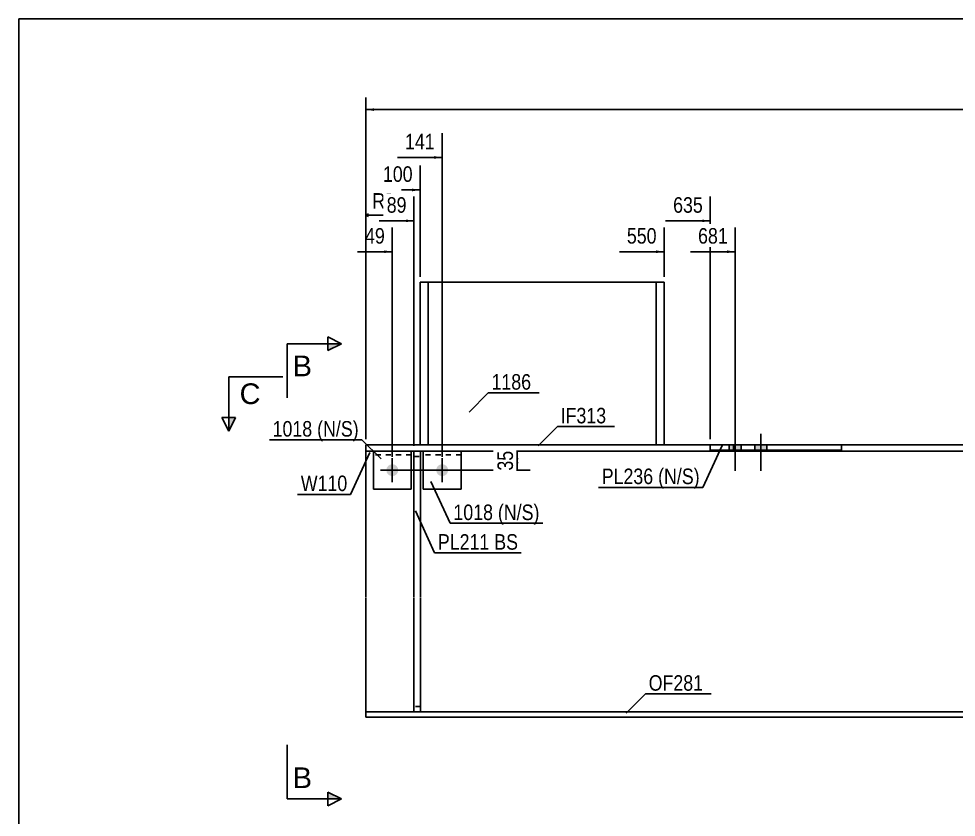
# Model space of a CAD drawing. Header units: millimetres. Extents: x 2 to 405, y 5 to 282.
# Drawn here: x 5 to 177.9, y 134.6 to 282 of the extents above; entities that cross this region are included whole.
import ezdxf

# ---------------------------------------------------------------- set-up
doc = ezdxf.new("R2010")
doc.units = ezdxf.units.MM
doc.linetypes.add('DXK_LINE_DOT1', pattern=[1.8814, 0.9407, -0.9407])
doc.styles.add('Arial', font='ARIAL.TTF', dxfattribs={"height": 0.2})
doc.styles.add('Arial Narrow', font='ARIALN.TTF', dxfattribs={"height": 0.2})

# ---------------------------------------------------------------- blocks, each defined once
blk = doc.blocks.new('Unknown-627316199-1211')
at = {"color": 5, "linetype": 'Continuous'}
for p, q in [((405, 282), (5, 282)), ((5, 282), (5, 5))]:
    blk.add_line(p, q, dxfattribs=at)
blk = doc.blocks.new('Part-627316199-1279 - 1232')
at = {"color": 2, "linetype": 'Continuous'}
for p, q in [((69.04, 153.09), (69.04, 154.09)), ((69.04, 154.09), (176.79, 154.09)), ((176.89, 154.09), (226.89, 154.09)), ((226.89, 154.09), (226.89, 153.09)), ((176.79, 153.09), (69.04, 153.09)), ((226.89, 153.09), (176.89, 153.09))]:
    blk.add_line(p, q, dxfattribs=at)
blk = doc.blocks.new('Part-627316199-1257 - 1232')
at = {"color": 2, "linetype": 'Continuous'}
for p, q in [((79.04, 203.39), (79.04, 233.39)), ((124.04, 233.39), (79.04, 233.39)), ((80.5, 233.39), (80.5, 203.39)), ((122.58, 233.39), (122.58, 203.39)), ((124.04, 233.39), (124.04, 203.39))]:
    blk.add_line(p, q, dxfattribs=at)
at = {"color": 7, "linetype": 'DXK_LINE_DOT1'}
blk.add_line((124.04, 203.39), (79.04, 203.39), dxfattribs=at)
blk = doc.blocks.new('Part-627316199-1389 - 1232')
at = {"color": 2, "linetype": 'Continuous'}
for p, q in [((77.41, 202.19), (70.41, 202.19)), ((70.41, 202.19), (70.41, 195.19)), ((77.41, 202.19), (77.41, 195.19)), ((77.41, 195.19), (70.41, 195.19))]:
    blk.add_line(p, q, dxfattribs=at)
at = {"color": 7, "linetype": 'DXK_LINE_DOT1'}
blk.add_line((77.41, 201.49), (70.41, 201.49), dxfattribs=at)
blk = doc.blocks.new('Part-627316199-1345 - 1232')
at = {"color": 2, "linetype": 'Continuous'}
for p, q in [((69.04, 202.19), (69.04, 203.39)), ((69.04, 203.39), (132.57, 203.39)), ((176.79, 203.39), (156.79, 203.39)), ((226.89, 203.39), (176.89, 203.39)), ((226.89, 203.39), (226.89, 202.19)), ((70.41, 202.19), (69.04, 202.19)), ((79.61, 202.19), (77.41, 202.19)), ((176.79, 202.19), (86.61, 202.19)), ((226.89, 202.19), (176.89, 202.19))]:
    blk.add_line(p, q, dxfattribs=at)
at = {"color": 7, "linetype": 'DXK_LINE_DOT1'}
for p, q in [((156.79, 203.39), (132.57, 203.39)), ((77.41, 202.19), (70.41, 202.19)), ((86.61, 202.19), (79.61, 202.19))]:
    blk.add_line(p, q, dxfattribs=at)
blk = doc.blocks.new('Part-627316199-1394 - 1232')
at = {"color": 2, "linetype": 'Continuous'}
for p, q in [((86.61, 202.19), (79.61, 202.19)), ((79.61, 202.19), (79.61, 195.19)), ((86.61, 202.19), (86.61, 195.19)), ((86.61, 195.19), (79.61, 195.19))]:
    blk.add_line(p, q, dxfattribs=at)
at = {"color": 7, "linetype": 'DXK_LINE_DOT1'}
blk.add_line((86.61, 201.49), (79.61, 201.49), dxfattribs=at)
blk = doc.blocks.new('Part-627316199-1421 - 1232')
at = {"color": 7, "linetype": 'DXK_LINE_DOT1'}
for p, q in [((77.91, 202.19), (77.91, 175.19)), ((77.91, 202.19), (79.11, 202.19)), ((77.91, 201.19), (79.11, 201.19)), ((79.11, 202.19), (79.11, 175.19)), ((77.91, 175.09), (77.91, 154.09)), ((79.11, 175.09), (79.11, 154.09)), ((79.11, 155.09), (77.91, 155.09)), ((79.11, 154.09), (77.91, 154.09))]:
    blk.add_line(p, q, dxfattribs=at)
blk = doc.blocks.new('Part-627316199-1443 - 1232')
at = {"color": 2, "linetype": 'Continuous'}
for p, q in [((77.91, 175.19), (77.91, 202.19)), ((79.11, 202.19), (79.11, 175.19)), ((77.91, 154.09), (77.91, 175.09)), ((79.11, 175.09), (79.11, 154.09))]:
    blk.add_line(p, q, dxfattribs=at)
blk = doc.blocks.new('Part-627316199-1475 - 1232')
at = {"color": 2, "linetype": 'Continuous'}
for p, q in [((132.57, 203.39), (156.79, 203.39)), ((132.57, 203.39), (132.57, 202.39)), ((132.57, 202.39), (156.79, 202.39)), ((136.87, 202.39), (136.87, 203.39)), ((156.79, 203.39), (156.79, 202.39))]:
    blk.add_line(p, q, dxfattribs=at)
blk = doc.blocks.new('Part-627316199-1496 - 1232')
at = {"color": 2, "linetype": 'Continuous'}
for p, q in [((69.04, 175.19), (69.04, 202.19)), ((196.89, 175.19), (196.89, 202.19)), ((69.04, 154.09), (69.04, 175.09)), ((196.89, 154.09), (196.89, 175.09))]:
    blk.add_line(p, q, dxfattribs=at)
at = {"color": 7, "linetype": 'DXK_LINE_DOT1'}
for p, q in [((69.04, 202.19), (70.41, 202.19)), ((77.41, 202.19), (77.91, 202.19)), ((79.11, 202.19), (79.61, 202.19)), ((86.61, 202.19), (176.79, 202.19)), ((176.89, 202.19), (196.89, 202.19)), ((69.04, 154.09), (77.91, 154.09)), ((79.11, 154.09), (176.79, 154.09)), ((176.89, 154.09), (196.89, 154.09))]:
    blk.add_line(p, q, dxfattribs=at)
blk = doc.blocks.new('Bolt-627316199-1497 - 1232')
at = {"linetype": 'Continuous'}
blk.add_hatch(color=3, dxfattribs=at).paths.add_polyline_path([(83.11, 199.79, -1), (83.11, 197.59, -1)])
at = {"color": 3, "linetype": 'Continuous'}
for p, q in [((83.11, 196.49), (83.11, 200.89)), ((80.91, 198.69), (85.31, 198.69))]:
    blk.add_line(p, q, dxfattribs=at)
blk = doc.blocks.new('Bolt-627316199-1499 - 1232')
at = {"linetype": 'Continuous'}
blk.add_hatch(color=3, dxfattribs=at).paths.add_polyline_path([(73.91, 197.59, -1), (73.91, 199.79, -1)])
at = {"color": 3, "linetype": 'Continuous'}
for p, q in [((73.91, 200.89), (73.91, 196.49)), ((76.11, 198.69), (71.71, 198.69))]:
    blk.add_line(p, q, dxfattribs=at)
blk = doc.blocks.new('Bolt-627316199-2930 - 1232')
at = {"linetype": 'Continuous'}
for points in [[(138.27, 203.39), (136.07, 203.39), (136.07, 202.39), (138.27, 202.39)], [(143, 203.39), (140.8, 203.39), (140.8, 202.39), (143, 202.39)]]:
    blk.add_hatch(color=3, dxfattribs=at).paths.add_polyline_path(points)
at = {"color": 3, "linetype": 'Continuous'}
for p, q in [((137.17, 205.39), (137.17, 198.59)), ((141.9, 205.39), (141.9, 198.59)), ((136.07, 203.39), (136.07, 202.39)), ((138.27, 203.39), (138.27, 202.39)), ((140.8, 203.39), (140.8, 202.39)), ((143, 203.39), (143, 202.39))]:
    blk.add_line(p, q, dxfattribs=at)
blk = doc.blocks.new('StraightDimension-627316199-4476 - 1232')
at = {"linetype": 'Continuous'}
blk.add_hatch(color=7, dxfattribs=at).paths.add_polyline_path([(77.54, 250.65), (79.04, 250.4), (77.54, 250.15)])
at = {"color": 7, "linetype": 'Continuous'}
for p, q in [((79.04, 234.39), (79.04, 254.9)), ((70.81, 250.4), (79.04, 250.4))]:
    blk.add_line(p, q, dxfattribs=at)
at = {"color": 0}
blk.add_wipeout([(78.27, 251.3), (78.27, 255.5), (71.58, 255.5), (71.58, 251.3)], dxfattribs=at)
at = {"color": 3, "style": 'Arial Narrow'}
blk.add_text('100', height=2.863, dxfattribs=at).set_placement((72.18, 251.9))
blk = doc.blocks.new('StraightDimension-627316199-4478 - 1232')
at = {"linetype": 'Continuous'}
blk.add_hatch(color=7, dxfattribs=at).paths.add_polyline_path([(72.41, 239.25), (73.91, 239), (72.41, 238.75)])
at = {"color": 7, "linetype": 'Continuous'}
for p, q in [((73.91, 201.15), (73.91, 243.5)), ((67.51, 239), (73.91, 239))]:
    blk.add_line(p, q, dxfattribs=at)
at = {"color": 0, "linetype": 'Continuous'}
blk.add_wipeout([(75.58, 246.35), (75.58, 250.55), (69.63, 250.55), (69.63, 246.35)], dxfattribs=at)
at = {"color": 7, "linetype": 'Continuous'}
for p in [(69.54, 246), (69.54, 245.5), (74.98, 245.75)]:
    blk.add_line(p, (69.04, 245.75), dxfattribs=at)
at = {"color": 3, "linetype": 'Continuous', "style": 'Arial Narrow'}
blk.add_text('RD', height=2.863, dxfattribs=at).set_placement((70.23, 246.95))
at = {"color": 0}
blk.add_wipeout([(73.14, 239.9), (73.14, 244.1), (68.28, 244.1), (68.28, 239.9)], dxfattribs=at)
at = {"color": 7, "linetype": 'Continuous'}
blk.add_line((69.04, 204.39), (69.04, 250.25), dxfattribs=at)
at = {"color": 3, "style": 'Arial Narrow'}
blk.add_text('49', height=2.863, dxfattribs=at).set_placement((68.88, 240.5))
blk = doc.blocks.new('StraightDimension-627316199-4473 - 1232')
at = {"linetype": 'Continuous'}
blk.add_hatch(color=7, dxfattribs=at).paths.add_polyline_path([(131.07, 244.95), (132.57, 244.7), (131.07, 244.45)])
at = {"color": 7, "linetype": 'Continuous'}
for p, q in [((132.57, 204.39), (132.57, 249.2)), ((124.33, 244.7), (132.57, 244.7))]:
    blk.add_line(p, q, dxfattribs=at)
at = {"color": 0}
blk.add_wipeout([(131.79, 245.6), (131.79, 249.8), (125.11, 249.8), (125.11, 245.6)], dxfattribs=at)
at = {"color": 3, "style": 'Arial Narrow'}
blk.add_text('635', height=2.863, dxfattribs=at).set_placement((125.71, 246.2))
blk = doc.blocks.new('StraightDimension-627316199-1667 - 1232')
at = {"linetype": 'Continuous'}
blk.add_hatch(color=7, dxfattribs=at).paths.add_polyline_path([(70.54, 264.98), (69.04, 265.23), (70.54, 265.48)])
at = {"color": 7, "linetype": 'Continuous'}
for p, q in [((69.04, 204.39), (69.04, 267.48)), ((69.04, 265.23), (341.41, 265.23))]:
    blk.add_line(p, q, dxfattribs=at)
blk = doc.blocks.new('StraightDimension-627316199-4472 - 1232')
at = {"linetype": 'Continuous'}
blk.add_hatch(color=7, dxfattribs=at).paths.add_polyline_path([(135.67, 239.25), (137.17, 239), (135.67, 238.75)])
at = {"color": 7, "linetype": 'Continuous'}
for p, q in [((137.17, 205.29), (137.17, 243.5)), ((128.94, 239), (137.17, 239))]:
    blk.add_line(p, q, dxfattribs=at)
at = {"color": 0}
blk.add_wipeout([(136.39, 239.9), (136.39, 244.1), (129.71, 244.1), (129.71, 239.9)], dxfattribs=at)
at = {"color": 3, "style": 'Arial Narrow'}
blk.add_text('681', height=2.863, dxfattribs=at).set_placement((130.31, 240.5))
blk = doc.blocks.new('StraightDimension-627316199-4474 - 1232')
at = {"linetype": 'Continuous'}
blk.add_hatch(color=7, dxfattribs=at).paths.add_polyline_path([(122.54, 239.25), (124.04, 239), (122.54, 238.75)])
at = {"color": 7, "linetype": 'Continuous'}
for p, q in [((124.04, 234.39), (124.04, 243.5)), ((115.81, 239), (124.04, 239))]:
    blk.add_line(p, q, dxfattribs=at)
at = {"color": 0}
blk.add_wipeout([(123.27, 239.9), (123.27, 244.1), (116.58, 244.1), (116.58, 239.9)], dxfattribs=at)
at = {"color": 3, "style": 'Arial Narrow'}
blk.add_text('550', height=2.863, dxfattribs=at).set_placement((117.18, 240.5))
blk = doc.blocks.new('StraightDimension-627316199-4475 - 1232')
at = {"linetype": 'Continuous'}
blk.add_hatch(color=7, dxfattribs=at).paths.add_polyline_path([(81.61, 256.65), (83.11, 256.4), (81.61, 256.15)])
at = {"color": 7, "linetype": 'Continuous'}
for p, q in [((83.11, 201.15), (83.11, 260.9)), ((74.88, 256.4), (83.11, 256.4))]:
    blk.add_line(p, q, dxfattribs=at)
at = {"color": 0}
blk.add_wipeout([(82.34, 257.3), (82.34, 261.5), (75.65, 261.5), (75.65, 257.3)], dxfattribs=at)
at = {"color": 3, "style": 'Arial Narrow'}
blk.add_text('141', height=2.863, dxfattribs=at).set_placement((76.25, 257.9))
blk = doc.blocks.new('StraightDimension-627316199-4477 - 1232')
at = {"linetype": 'Continuous'}
blk.add_hatch(color=7, dxfattribs=at).paths.add_polyline_path([(76.41, 244.95), (77.91, 244.7), (76.41, 244.45)])
at = {"color": 7, "linetype": 'Continuous'}
for p, q in [((77.91, 203.19), (77.91, 249.2)), ((71.51, 244.7), (77.91, 244.7))]:
    blk.add_line(p, q, dxfattribs=at)
at = {"color": 0}
blk.add_wipeout([(77.14, 245.6), (77.14, 249.8), (72.28, 249.8), (72.28, 245.6)], dxfattribs=at)
at = {"color": 3, "style": 'Arial Narrow'}
blk.add_text('89', height=2.863, dxfattribs=at).set_placement((72.88, 246.2))
blk = doc.blocks.new('StraightDimension-627316199-5066 - 1232')
at = {"linetype": 'Continuous'}
for points in [[(96.67, 200.69), (96.92, 202.19), (97.17, 200.69)], [(97.17, 200.19), (96.92, 198.69), (96.67, 200.19)]]:
    blk.add_hatch(color=7, dxfattribs=at).paths.add_polyline_path(points)
at = {"color": 7, "linetype": 'Continuous'}
for p, q in [((89.9, 202.19), (99.32, 202.19)), ((96.92, 198.69), (96.92, 202.19)), ((74.91, 198.69), (99.32, 198.69))]:
    blk.add_line(p, q, dxfattribs=at)
at = {"color": 0}
blk.add_wipeout([(96.77, 202.86), (92.57, 202.86), (92.57, 198.01), (96.77, 198.01)], dxfattribs=at)
at = {"color": 3, "style": 'Arial Narrow'}
blk.add_text('35', height=2.863, rotation=90.0002, dxfattribs=at).set_placement((96.17, 198.61))
blk = doc.blocks.new('Mark-627316199-3514 - 1232')
at = {"color": 0}
blk.add_wipeout([(99.52, 213.55), (99.52, 216.55), (92.21, 216.55), (92.21, 213.55)], dxfattribs=at)
blk.add_wipeout([(99.52, 213.55), (99.52, 216.55), (92.21, 216.55), (92.21, 213.55)], dxfattribs=at)
at = {"color": 7, "linetype": 'Continuous'}
for p, q in [((88.07, 209.42), (91.61, 212.95)), ((91.61, 212.95), (101.02, 212.95))]:
    blk.add_line(p, q, dxfattribs=at)
at = {"color": 3, "style": 'Arial Narrow'}
blk.add_text('1186', height=2.863, dxfattribs=at).set_placement((92.21, 213.55))
blk = doc.blocks.new('Mark-627316199-3541 - 1232')
at = {"color": 0}
for points in [[(122.04, 196.12), (122.04, 199.12), (112.54, 199.12), (112.54, 196.12)], [(130.6, 196.12), (130.6, 199.12), (122.94, 199.12), (122.94, 196.12)]]:
    blk.add_wipeout(points, dxfattribs=at)
for points in [[(122.04, 196.12), (122.04, 199.12), (112.54, 199.12), (112.54, 196.12)], [(130.6, 196.12), (130.6, 199.12), (122.94, 199.12), (122.94, 196.12)]]:
    blk.add_wipeout(points, dxfattribs=at)
at = {"color": 7, "linetype": 'Continuous'}
for p in [(134.74, 203.26), (111.94, 195.52)]:
    blk.add_line(p, (131.2, 195.52), dxfattribs=at)
at = {"color": 3, "style": 'Arial Narrow'}
for s, p in [('PL236', (112.54, 196.12)), ('(N/', (122.94, 196.12)), ('S)', (127.32, 196.12))]:
    blk.add_text(s, height=2.863, dxfattribs=at).set_placement(p)
blk = doc.blocks.new('Mark-627316199-3535 - 1232')
at = {"color": 0}
for points in [[(92.49, 189.48), (92.49, 192.48), (85.18, 192.48), (85.18, 189.48)], [(101.05, 189.48), (101.05, 192.48), (93.39, 192.48), (93.39, 189.48)]]:
    blk.add_wipeout(points, dxfattribs=at)
for points in [[(92.49, 189.48), (92.49, 192.48), (85.18, 192.48), (85.18, 189.48)], [(101.05, 189.48), (101.05, 192.48), (93.39, 192.48), (93.39, 189.48)]]:
    blk.add_wipeout(points, dxfattribs=at)
at = {"color": 7, "linetype": 'Continuous'}
for p, q in [((81.04, 196.62), (84.58, 188.88)), ((84.58, 188.88), (101.65, 188.88))]:
    blk.add_line(p, q, dxfattribs=at)
at = {"color": 3, "style": 'Arial Narrow'}
for s, p in [('1018', (85.18, 189.48)), ('(N/', (93.39, 189.48)), ('S)', (97.77, 189.48))]:
    blk.add_text(s, height=2.863, dxfattribs=at).set_placement(p)
blk = doc.blocks.new('Mark-627316199-3547 - 1232')
at = {"color": 0}
blk.add_wipeout([(65.62, 194.83), (65.62, 197.83), (57.03, 197.83), (57.03, 194.83)], dxfattribs=at)
blk.add_wipeout([(65.62, 194.83), (65.62, 197.83), (57.03, 197.83), (57.03, 194.83)], dxfattribs=at)
at = {"color": 7, "linetype": 'Continuous'}
for p in [(69.75, 201.96), (56.43, 194.23)]:
    blk.add_line(p, (66.22, 194.23), dxfattribs=at)
at = {"color": 3, "style": 'Arial Narrow'}
blk.add_text('W110', height=2.863, dxfattribs=at).set_placement((57.03, 194.83))
blk = doc.blocks.new('SectionMark-627316199-1677 - 1232')
at = {"linetype": 'Continuous'}
blk.add_hatch(color=30, dxfattribs=at).paths.add_polyline_path([(43.74, 208.39), (44.99, 208.39), (43.74, 205.89)])
at = {"color": 30, "linetype": 'Continuous'}
for p, q in [((43.74, 215.89), (53.74, 215.89)), ((43.74, 215.89), (43.74, 205.89)), ((43.74, 205.89), (42.49, 208.39)), ((44.99, 208.39), (42.49, 208.39)), ((43.74, 205.89), (44.99, 208.39))]:
    blk.add_line(p, q, dxfattribs=at)
at = {"color": 0, "linetype": 'Continuous'}
blk.add_wipeout([(49.59, 210.89), (49.59, 214.89), (45.74, 214.89), (45.74, 210.89)], dxfattribs=at)
at = {"color": 96, "linetype": 'Continuous', "style": 'Arial'}
blk.add_text('C', height=3.82, dxfattribs=at).set_placement((45.74, 210.89))
blk = doc.blocks.new('SectionMark-627316199-1679 - 1232')
at = {"linetype": 'Continuous'}
for points in [[(62.04, 220.77), (62.04, 222.02), (64.54, 222.02)], [(62.04, 138.02), (62.04, 139.27), (64.54, 138.02)]]:
    blk.add_hatch(color=30, dxfattribs=at).paths.add_polyline_path(points)
at = {"color": 30, "linetype": 'Continuous'}
for p, q in [((62.04, 220.77), (62.04, 223.27)), ((62.04, 223.27), (64.54, 222.02)), ((54.54, 222.02), (54.54, 212.02)), ((54.54, 222.02), (64.54, 222.02)), ((64.54, 222.02), (62.04, 220.77)), ((54.54, 138.02), (54.54, 148.02)), ((64.54, 138.02), (62.04, 139.27)), ((62.04, 139.27), (62.04, 136.77)), ((54.54, 138.02), (64.54, 138.02)), ((64.54, 138.02), (62.04, 136.77))]:
    blk.add_line(p, q, dxfattribs=at)
at = {"color": 0, "linetype": 'Continuous'}
for points in [[(59.1, 216.02), (59.1, 220.02), (55.54, 220.02), (55.54, 216.02)], [(59.1, 140.02), (59.1, 144.02), (55.54, 144.02), (55.54, 140.02)]]:
    blk.add_wipeout(points, dxfattribs=at)
at = {"color": 96, "linetype": 'Continuous', "style": 'Arial'}
for p in [(55.54, 216.02), (55.54, 140.02)]:
    blk.add_text('B', height=3.82, dxfattribs=at).set_placement(p)
blk = doc.blocks.new('MarkSet-627316199-3498 - 1232')
at = {"color": 0}
for points in [[(91.82, 184.02), (91.82, 187.02), (82.32, 187.02), (82.32, 184.02)], [(97.1, 184.02), (97.1, 187.02), (92.72, 187.02), (92.72, 184.02)]]:
    blk.add_wipeout(points, dxfattribs=at)
for points in [[(91.82, 184.02), (91.82, 187.02), (82.32, 187.02), (82.32, 184.02)], [(97.1, 184.02), (97.1, 187.02), (92.72, 187.02), (92.72, 184.02)]]:
    blk.add_wipeout(points, dxfattribs=at)
at = {"color": 7, "linetype": 'Continuous'}
for p, q in [((78.18, 191.16), (81.72, 183.42)), ((81.72, 183.42), (97.7, 183.42))]:
    blk.add_line(p, q, dxfattribs=at)
at = {"color": 3, "style": 'Arial Narrow'}
for s, p in [('PL211', (82.32, 184.02)), ('BS', (92.72, 184.02))]:
    blk.add_text(s, height=2.863, dxfattribs=at).set_placement(p)
blk = doc.blocks.new('Mark-627316199-3517 - 1232')
at = {"color": 0}
blk.add_wipeout([(131.25, 157.99), (131.25, 160.99), (121.2, 160.99), (121.2, 157.99)], dxfattribs=at)
blk.add_wipeout([(131.25, 157.99), (131.25, 160.99), (121.2, 160.99), (121.2, 157.99)], dxfattribs=at)
at = {"color": 7, "linetype": 'Continuous'}
for p, q in [((117.07, 153.86), (120.6, 157.39)), ((120.6, 157.39), (132.75, 157.39))]:
    blk.add_line(p, q, dxfattribs=at)
at = {"color": 3, "style": 'Arial Narrow'}
blk.add_text('OF281', height=2.863, dxfattribs=at).set_placement((121.2, 157.99))
blk = doc.blocks.new('Mark-627316199-3526 - 1232')
at = {"color": 0}
blk.add_wipeout([(113.37, 207.33), (113.37, 210.33), (104.96, 210.33), (104.96, 207.33)], dxfattribs=at)
blk.add_wipeout([(113.37, 207.33), (113.37, 210.33), (104.96, 210.33), (104.96, 207.33)], dxfattribs=at)
at = {"color": 7, "linetype": 'Continuous'}
for p, q in [((100.83, 203.19), (104.36, 206.73)), ((104.36, 206.73), (114.87, 206.73))]:
    blk.add_line(p, q, dxfattribs=at)
at = {"color": 3, "style": 'Arial Narrow'}
blk.add_text('IF313', height=2.863, dxfattribs=at).set_placement((104.96, 207.33))
blk = doc.blocks.new('Mark-627316199-3532 - 1232')
at = {"color": 0}
for points in [[(59.14, 204.89), (59.14, 207.89), (51.83, 207.89), (51.83, 204.89)], [(67.71, 204.89), (67.71, 207.89), (60.04, 207.89), (60.04, 204.89)]]:
    blk.add_wipeout(points, dxfattribs=at)
for points in [[(59.14, 204.89), (59.14, 207.89), (51.83, 207.89), (51.83, 204.89)], [(67.71, 204.89), (67.71, 207.89), (60.04, 207.89), (60.04, 204.89)]]:
    blk.add_wipeout(points, dxfattribs=at)
at = {"color": 7, "linetype": 'Continuous'}
for p in [(51.23, 204.29), (71.84, 200.76)]:
    blk.add_line(p, (68.31, 204.29), dxfattribs=at)
at = {"color": 3, "style": 'Arial Narrow'}
for s, p in [('1018', (51.83, 204.89)), ('(N/', (60.04, 204.89)), ('S)', (64.42, 204.89))]:
    blk.add_text(s, height=2.863, dxfattribs=at).set_placement(p)

msp = doc.modelspace()

# ---------------------------------------------------------------- block references
for name in ['Unknown-627316199-1211', 'Part-627316199-1257 - 1232', 'Bolt-627316199-2930 - 1232', 'Part-627316199-1345 - 1232', 'Part-627316199-1475 - 1232', 'Part-627316199-1496 - 1232', 'Part-627316199-1389 - 1232', 'Bolt-627316199-1499 - 1232', 'Part-627316199-1421 - 1232', 'Part-627316199-1443 - 1232', 'Part-627316199-1394 - 1232', 'Bolt-627316199-1497 - 1232', 'Part-627316199-1279 - 1232']:
    msp.add_blockref(name, (0, 0))

# ---------------------------------------------------------------- next in the draw order: block references
for name in ['StraightDimension-627316199-4476 - 1232', 'StraightDimension-627316199-4473 - 1232', 'Mark-627316199-3541 - 1232', 'Mark-627316199-3535 - 1232', 'Mark-627316199-3517 - 1232']:
    msp.add_blockref(name, (0, 0))

# ---------------------------------------------------------------- next in the draw order: block references
for name in ['StraightDimension-627316199-4478 - 1232', 'MarkSet-627316199-3498 - 1232']:
    msp.add_blockref(name, (0, 0))

# ---------------------------------------------------------------- next in the draw order: block references
for name in ['StraightDimension-627316199-1667 - 1232', 'Mark-627316199-3547 - 1232']:
    msp.add_blockref(name, (0, 0))

# ---------------------------------------------------------------- next in the draw order: block references
for name in ['StraightDimension-627316199-4475 - 1232', 'StraightDimension-627316199-4474 - 1232', 'StraightDimension-627316199-4472 - 1232', 'Mark-627316199-3514 - 1232']:
    msp.add_blockref(name, (0, 0))

# ---------------------------------------------------------------- next in the draw order: block references
msp.add_blockref('StraightDimension-627316199-4477 - 1232', (0, 0))

# ---------------------------------------------------------------- next in the draw order: block references
for name in ['SectionMark-627316199-1677 - 1232', 'StraightDimension-627316199-5066 - 1232']:
    msp.add_blockref(name, (0, 0))

# ---------------------------------------------------------------- next in the draw order: block references
for name in ['SectionMark-627316199-1679 - 1232', 'Mark-627316199-3526 - 1232']:
    msp.add_blockref(name, (0, 0))

# ---------------------------------------------------------------- next in the draw order: block references
msp.add_blockref('Mark-627316199-3532 - 1232', (0, 0))

doc.saveas('drawing.dxf')
